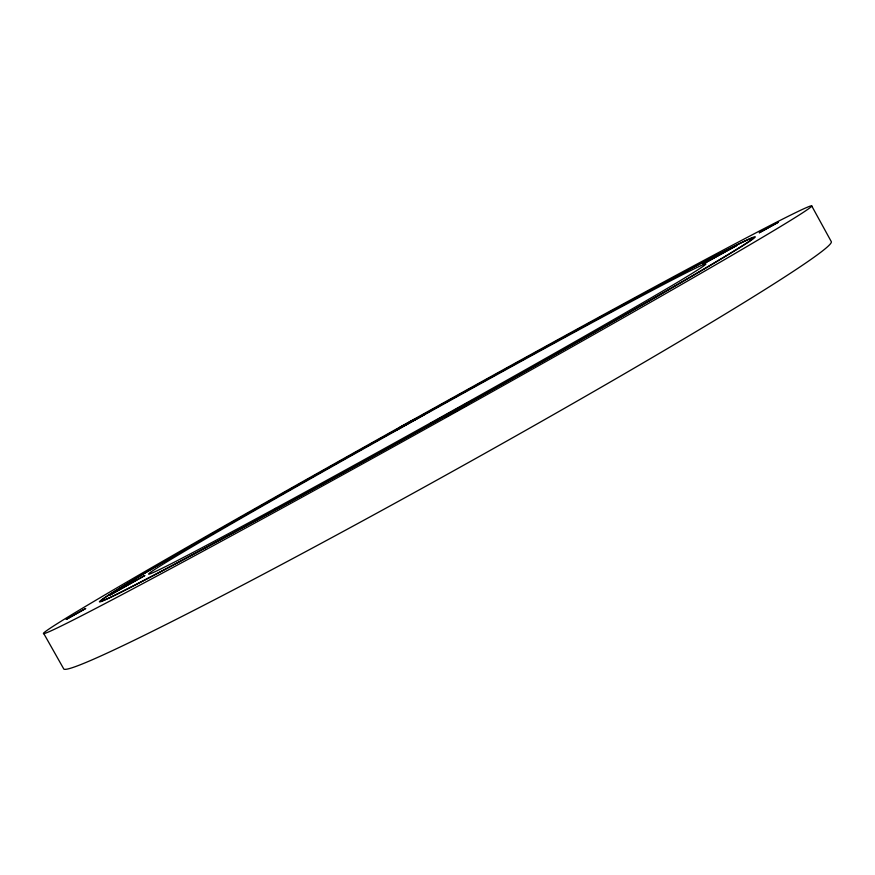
<?xml version="1.0" encoding="UTF-8"?>
<svg xmlns="http://www.w3.org/2000/svg" width="875" height="875" viewBox="0 0 875 875"><rect width="100%" height="100%" fill="white"/><g stroke="black" fill="none" stroke-linecap="round" stroke-linejoin="round"><path stroke-width="1.31" d="M404.961 424.747L415.155 418.95L399.853 427.459L403.594 425.491M43.75 633.522L63.842 669.091A439.272 16.614 -29.1 0 0 459.594 467.491A439.272 16.614 -29.1 0 0 831.25 241.555L811.705 205.909M395.741 430.456L424.014 414.739L395.741 430.456M702.8 264.217L736.608 245.558L702.8 264.217M66.314 619.369L85.619 608.541L66.314 619.369M469.011 403.834L445.145 417.123L469.011 403.834M472.336 400.378L431.014 423.336L472.336 400.378M144.714 575.586L110.228 594.923L144.714 575.586M778.192 222.316L759.347 232.739L778.192 222.316M206.347 549.423A439.523 7.044 -29.1 0 0 810.163 207.594A439.523 7.044 -29.1 0 0 266.503 502.042A439.523 7.044 -29.1 0 0 206.347 549.423M257.042 519.947A375.134 5.972 -29.1 0 0 755.158 237.114A375.134 5.972 -29.1 0 0 270.145 500.817A375.134 5.972 -29.1 0 0 257.042 519.947M257.72 519.509A372.859 5.928 -29.1 0 0 753.156 238.219A372.859 5.928 -29.1 0 0 271.447 500.117A372.859 5.928 -29.1 0 0 257.72 519.509M275.286 508.408A318.773 5.042 -29.1 0 0 705.436 264.545A318.773 5.042 -29.1 0 0 301.142 484.039A318.773 5.042 -29.1 0 0 275.286 508.408"/></g></svg>
